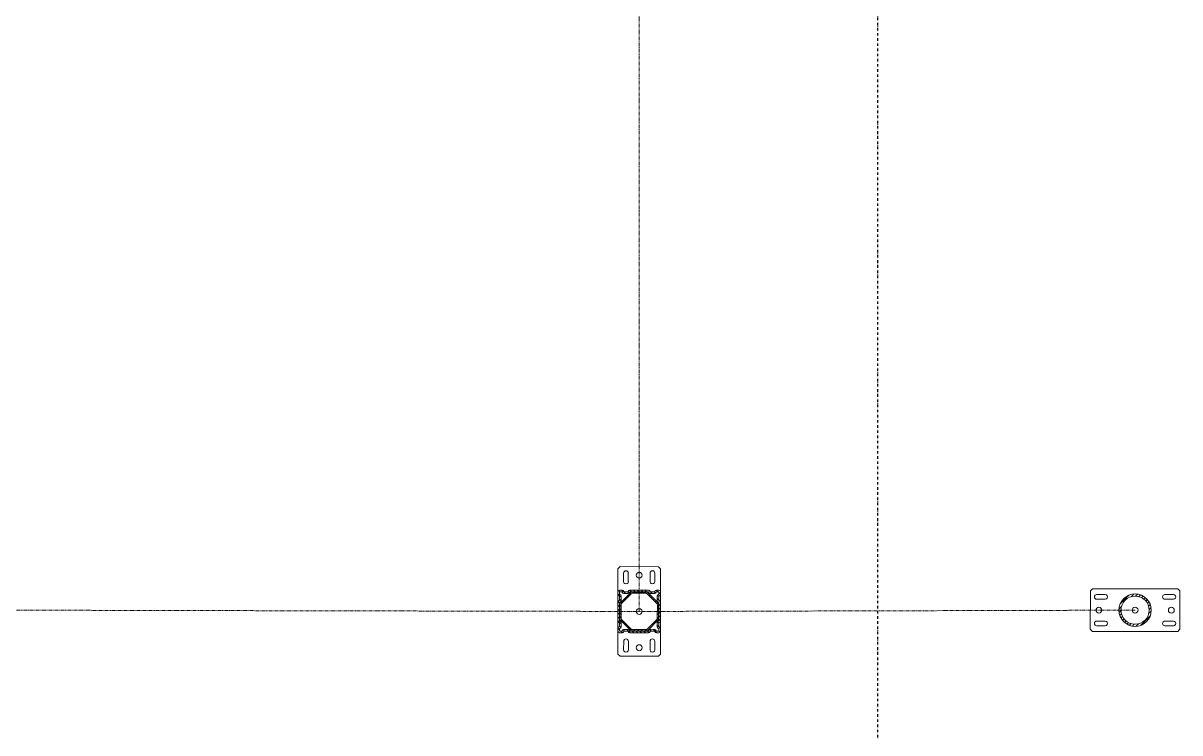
# Model space of a CAD drawing. Header units: millimetres. Extents: x 2179 to 44859, y 3478 to 159868.
# Drawn here: x 33066 to 35779, y 138556 to 140220 of the extents above; entities that cross this region are included whole.
import ezdxf

# ---------------------------------------------------------------- set-up
doc = ezdxf.new("R2010")
doc.units = ezdxf.units.MM
doc.linetypes.add('1_Čerchovaná 6_0mm', pattern=[12, 6, -3, 0, -3])
doc.linetypes.add('IMPORT-PHANTOM2', pattern=[14.732, 8.128, -1.524, 1.016, -1.524, 1.016, -1.524])
for name, color, linetype, lineweight in [('0-1', 7, 'IMPORT-PHANTOM2', 9), ('0-2', 7, 'Continuous', 9), ('2966-1_navrh dispozice stroju-HK_dwg-1', 7, 'Continuous', 9)]:
    doc.layers.add(name, color=color, linetype=linetype, lineweight=lineweight)
doc.layers.add('S-GRID-1', color=9, linetype='1_Čerchovaná 6_0mm', lineweight=25, true_color=0x808080)

# ---------------------------------------------------------------- blocks, each defined once
blk = doc.blocks.new('2966-1_navrh dispozice stroju-HK_dwg__X1478-903053-1NP _ stroje - KOTVÍCÍ BODY')
at = {"layer": '0-2'}
for p, q in [((-15814.4, 19557.4), (-15818.3, 19561.4)), ((-15806.7, 19558.8), (-15811.3, 19563.3)), ((-15796.8, 19557.8), (-15802.7, 19563.7)), ((-15769.5, 19539.5), (-15791.4, 19561.4)), ((-15836.6, 19534.7), (-15840.6, 19538.7)), ((-15834, 19541.1), (-15837.7, 19544.8)), ((-15830.5, 19546.6), (-15834, 19550.1)), ((-15826, 19551.1), (-15829.6, 19554.6)), ((-15820.7, 19554.7), (-15824.4, 19558.4)), ((-15767.1, 19528.1), (-15773, 19534)), ((-15836.4, 19516.5), (-15842.6, 19522.8)), ((-15837.8, 19527), (-15842.4, 19531.5)), ((-15819.9, 19491.1), (-15839.8, 19511)), ((-15772.4, 19506.5), (-15776.1, 19510.2)), ((-15769.5, 19512.5), (-15773.5, 19516.5)), ((-15767.5, 19519.5), (-15772.1, 19524.1)), ((-15808.1, 19488.3), (-15814.3, 19494.5)), ((-15799.3, 19488.5), (-15803.9, 19493)), ((-15792.2, 19490.3), (-15796.1, 19494.3)), ((-15786, 19493.2), (-15789.7, 19496.8)), ((-15780.7, 19496.8), (-15784.3, 19500.4)), ((-15776.2, 19501.3), (-15779.7, 19504.8))]:
    blk.add_line(p, q, dxfattribs=at)
blk = doc.blocks.new('2966-1_navrh dispozice stroju-HK_dwg__X1498-903073-1NP _ stroje - KOTVÍCÍ BODY')
at = {"layer": '0-2'}
for p, q in [((-15829.2, 18395.8), (-15831.3, 18397.9)), ((-15824.7, 18400.3), (-15826.8, 18402.4)), ((-15820.1, 18404.7), (-15822.3, 18406.9)), ((-15811.9, 18405.4), (-15814.9, 18408.4)), ((-15802.9, 18405.4), (-15805.9, 18408.4)), ((-15793.9, 18405.4), (-15796.9, 18408.4)), ((-15784.7, 18405.2), (-15787.9, 18408.4)), ((-15844.4, 18375.1), (-15847.4, 18378.1)), ((-15844.4, 18366.1), (-15847.4, 18369.1)), ((-15842.6, 18382.3), (-15844.8, 18384.4)), ((-15838.1, 18386.8), (-15840.3, 18388.9)), ((-15833.7, 18391.3), (-15835.8, 18393.4)), ((-15756.4, 18376.9), (-15759.6, 18380.1)), ((-15756.4, 18367.9), (-15759.4, 18370.9)), ((-15844.4, 18357.1), (-15847.4, 18360.1)), ((-15844.4, 18348.2), (-15847.4, 18351.2)), ((-15762.4, 18338.1), (-15764.6, 18340.2)), ((-15758, 18342.5), (-15760.1, 18344.7)), ((-15756.4, 18358.9), (-15759.4, 18361.9)), ((-15756.4, 18350), (-15759.4, 18353)), ((-15813.7, 18317.4), (-15816.7, 18320.4)), ((-15804.7, 18317.4), (-15807.7, 18320.4)), ((-15795.7, 18317.4), (-15798.7, 18320.4)), ((-15786.7, 18317.4), (-15789.7, 18320.4)), ((-15780.4, 18320.1), (-15782.5, 18322.2)), ((-15775.9, 18324.6), (-15778, 18326.7)), ((-15771.4, 18329.1), (-15773.6, 18331.2)), ((-15766.9, 18333.6), (-15769.1, 18335.7))]:
    blk.add_line(p, q, dxfattribs=at)
blk = doc.blocks.new('2966-1_navrh dispozice stroju-HK_dwg__X1499-903074-1NP _ stroje - KOTVÍCÍ BODY')
at = {"layer": '0-2'}
for p, q in [((-15851.9, 18403.3), (-15847.9, 18407.3)), ((-15847.9, 18398.3), (-15844.8, 18401.5)), ((-15846.3, 18408.9), (-15842.3, 18412.9)), ((-15840.4, 18405.8), (-15837.3, 18409)), ((-15832.3, 18404.9), (-15828.3, 18409)), ((-15827.7, 18409.6), (-15824.4, 18412.9)), ((-15819.3, 18408.9), (-15815.3, 18412.9)), ((-15810.4, 18408.9), (-15806.4, 18412.9)), ((-15801.4, 18408.9), (-15797.4, 18412.9)), ((-15792.4, 18408.9), (-15788.4, 18412.9)), ((-15783.4, 18408.9), (-15779.5, 18412.9)), ((-15777.9, 18405.5), (-15774.4, 18408.9)), ((-15769.5, 18404.9), (-15761.5, 18412.9)), ((-15759.9, 18396.6), (-15751.9, 18404.6)), ((-15756.6, 18408.9), (-15753.4, 18412)), ((-15851.9, 18376.4), (-15847.9, 18380.4)), ((-15851.9, 18367.4), (-15847.9, 18371.4)), ((-15851.8, 18385.4), (-15848.6, 18388.7)), ((-15848, 18389.3), (-15843.9, 18393.4)), ((-15759.7, 18387.8), (-15755.9, 18391.6)), ((-15755.9, 18382.6), (-15752.2, 18386.3)), ((-15755.9, 18373.6), (-15751.9, 18377.6)), ((-15755.9, 18364.6), (-15751.9, 18368.6)), ((-15851.9, 18358.4), (-15847.9, 18362.4)), ((-15851.9, 18349.5), (-15847.9, 18353.5)), ((-15851.8, 18340.5), (-15847.9, 18344.5)), ((-15759.9, 18333.7), (-15751.9, 18341.7)), ((-15755.9, 18355.6), (-15751.9, 18359.6)), ((-15755.9, 18346.7), (-15751.9, 18350.7)), ((-15851.9, 18322.5), (-15843.9, 18330.5)), ((-15851, 18314.4), (-15847.8, 18317.6)), ((-15847.9, 18335.5), (-15844.4, 18339)), ((-15843.5, 18312.9), (-15835.5, 18320.9)), ((-15830.5, 18316.9), (-15826.7, 18320.8)), ((-15825.2, 18313.3), (-15821.5, 18316.9)), ((-15816.6, 18312.9), (-15812.6, 18316.9)), ((-15807.6, 18312.9), (-15803.6, 18316.9)), ((-15798.6, 18312.9), (-15794.6, 18316.9)), ((-15789.6, 18312.9), (-15785.6, 18316.9)), ((-15780.6, 18312.9), (-15772.6, 18320.9)), ((-15767.7, 18316.9), (-15764.1, 18320.5)), ((-15762.6, 18313.1), (-15758.7, 18316.9)), ((-15759.5, 18325.1), (-15755.9, 18328.7)), ((-15755.9, 18319.7), (-15752, 18323.6))]:
    blk.add_line(p, q, dxfattribs=at)
blk = doc.blocks.new('2966-1_navrh dispozice stroju-HK_dwg-867852-1NP _ stroje - KOTVÍCÍ BODY')
at = {"layer": '0-1'}
blk.add_line((-3486.3, 24877.8), (-4082.9, 23879.4), dxfattribs=at)
at = {"layer": '0-1', "flags": 128}
blk.add_lwpolyline([(-12082, 28687.7), (-4082.9, 23879.4), (-4858.3, 22595.4), (-12854.8, 27402.1), (-12082, 28687.7), (-11482.8, 29684.5)], dxfattribs=at)
at = {"layer": '0-2'}
for p, q in [((-3481.6, 24956.6), (-3471.3, 24973.7)), ((-3461.8, 24968), (-3472.1, 24950.9)), ((-3428.4, 24924.6), (-3418.1, 24941.8)), ((-3408.7, 24936.1), (-3419, 24919)), ((-3564, 24819.4), (-3553.7, 24836.6)), ((-3544.3, 24830.9), (-3554.6, 24813.8)), ((-3510.9, 24787.5), (-3500.5, 24804.6)), ((-3491.1, 24799), (-3501.4, 24781.8)), ((-4141.3, 23957.1), (-4124.1, 23946.8)), ((-4129.8, 23937.4), (-4146.9, 23947.7)), ((-4108.6, 23926), (-4104.2, 23933.4)), ((-4105.6, 23923.3), (-4100.4, 23932)), ((-4105.1, 23939.7), (-4102.1, 23944.6)), ((-4101.3, 23938.2), (-4099.2, 23941.7)), ((-4097.8, 23942), (-4094.3, 23940)), ((-4092.2, 23934), (-4083.5, 23928.8)), ((-4089.5, 23937), (-4082.1, 23932.6)), ((-4077.3, 23929.7), (-4041.2, 23908)), ((-4173.2, 23903.9), (-4156.1, 23893.6)), ((-4137, 23886.5), (-4114.6, 23923.9)), ((-4133.2, 23885.1), (-4111.5, 23921.2)), ((-4113.1, 23917.6), (-4130.8, 23888.1)), ((-4111.1, 23915), (-4127.6, 23887.7)), ((-4077.3, 23927.7), (-4110.6, 23919.4)), ((-4077.7, 23924.5), (-4108.7, 23916.8)), ((-4047.4, 23907.6), (-4074.7, 23924.1)), ((-4044.8, 23909.6), (-4074.2, 23927.3)), ((-4037.8, 23874.2), (-4045.6, 23905.2)), ((-4034.6, 23873.8), (-4042.9, 23907.1)), ((-4039.1, 23902.1), (-4030.4, 23896.9)), ((-4036.4, 23905.1), (-4029, 23900.7)), ((-4161.7, 23884.2), (-4178.9, 23894.5)), ((-4140.5, 23872.9), (-4136.1, 23880.3)), ((-4137.5, 23870.2), (-4132.3, 23878.8)), ((-4131.2, 23885.1), (-4122.9, 23851.8)), ((-4128, 23884.6), (-4120.3, 23853.7)), ((-4028.4, 23888.7), (-4033.6, 23880)), ((-4025.3, 23886), (-4029.8, 23878.6)), ((-4024.1, 23897.8), (-4020.7, 23895.7)), ((-4020.3, 23894.3), (-4022.4, 23890.8)), ((-4016.4, 23893.1), (-4019.4, 23888.1)), ((-4004.1, 23874.7), (-3987, 23864.4)), ((-4149.5, 23865.8), (-4146.5, 23870.7)), ((-4145.5, 23864.6), (-4143.5, 23868)), ((-4141.7, 23861.1), (-4145.2, 23863.2)), ((-4129.5, 23853.8), (-4136.9, 23858.2)), ((-4126.8, 23856.8), (-4135.5, 23862)), ((-4088.6, 23829.2), (-4124.7, 23850.9)), ((-4121.1, 23849.3), (-4091.6, 23831.6)), ((-4118.5, 23851.2), (-4091.2, 23834.8)), ((-4054.7, 23843.9), (-4038.3, 23871.2)), ((-4032.7, 23873.8), (-4054.4, 23837.7)), ((-4052.8, 23841.3), (-4035.1, 23870.7)), ((-4028.9, 23872.4), (-4051.3, 23835)), ((-3992.7, 23854.9), (-4009.8, 23865.2)), ((-4088.6, 23831.1), (-4055.3, 23839.4)), ((-4088.1, 23834.3), (-4057.2, 23842.1)), ((-4076.4, 23821.8), (-4083.8, 23826.3)), ((-4073.7, 23824.9), (-4082.3, 23830.1)), ((-4064.6, 23820.6), (-4066.7, 23817.2)), ((-4060.3, 23835.6), (-4065.5, 23826.9)), ((-4057.3, 23832.9), (-4061.7, 23825.5)), ((-4036.1, 23821.5), (-4018.9, 23811.2)), ((-4068.1, 23816.8), (-4071.5, 23818.9)), ((-4060.8, 23819.2), (-4063.8, 23814.3)), ((-4024.6, 23801.8), (-4041.7, 23812.1))]:
    blk.add_line(p, q, dxfattribs=at)
at = {"layer": '0-2', "flags": 128}
for points in [[(-3477.7, 24989.2), (-3470.8, 24990.9), (-3393.7, 24944.6), (-3392, 24937.7), (-3495, 24766.3), (-3501.9, 24764.6), (-3579, 24811), (-3580.7, 24817.8)], [(-4074.2, 23815.9), (-4069.3, 23812.9), (-4023, 23785.1), (-4016.1, 23786.8), (-3969.8, 23863.9), (-3971.5, 23870.8), (-4017.8, 23898.6), (-4022.7, 23901.6), (-4038.5, 23911.1), (-4075.9, 23933.5), (-4091.6, 23943), (-4096.6, 23946), (-4142.9, 23973.8), (-4149.7, 23972.1), (-4196.1, 23895), (-4194.4, 23888.1), (-4148.1, 23860.3), (-4143.2, 23857.3), (-4127.4, 23847.8), (-4090, 23825.4)]]:
    blk.add_lwpolyline(points, close=True, dxfattribs=at)
at = {"layer": '0-2'}
for centre, radius in [((-3442.5, 24950.6), 7), ((-3486.3, 24877.8), 38), ((-3486.3, 24877.8), 33), ((-3486.3, 24877.8), 7), ((-3530.1, 24804.9), 7), ((-4155.8, 23923.2), 7), ((-4082.9, 23879.4), 7), ((-4010.1, 23835.6), 7)]:
    blk.add_circle(centre, radius, dxfattribs=at)
for centre, radius, start, end in [((-3466.5, 24970.9), 5.5, 328.9896, 148.9896), ((-3476.8, 24953.7), 5.5, 148.9896, 328.9896), ((-3413.4, 24938.9), 5.5, 328.9896, 148.9896), ((-3423.7, 24921.8), 5.5, 148.9896, 328.9896), ((-3549, 24833.7), 5.5, 328.9896, 148.9896), ((-3559.3, 24816.6), 5.5, 148.9896, 328.9896), ((-3495.8, 24801.8), 5.5, 328.9896, 148.9896), ((-3506.1, 24784.7), 5.5, 148.9896, 328.9896), ((-4144.1, 23952.4), 5.5, 58.9896, 238.9896), ((-4127, 23942.1), 5.5, 238.9896, 58.9896), ((-4101.7, 23937.6), 4, 148.9896, 227.4527), ((-4105, 23933.9), 1, 328.9896, 47.4527), ((-4098.7, 23942.6), 4, 58.9896, 148.9896), ((-4100.4, 23937.7), 1, 148.9896, 227.4527), ((-4103.8, 23934), 4, 328.9896, 47.4527), ((-4098.3, 23941.2), 1, 58.9896, 148.9896), ((-4094.9, 23939.1), 1, 340.5266, 58.9896), ((-4090.1, 23937.4), 4, 160.5266, 238.9896), ((-4093.7, 23939.6), 4, 340.5266, 58.9896), ((-4089, 23937.9), 1, 160.5266, 238.9896), ((-4081.5, 23932.2), 4, 238.9896, 317.4527), ((-4081.6, 23933.5), 1, 238.9896, 317.4527), ((-4077.9, 23930.1), 4, 58.9896, 137.4527), ((-4077.8, 23928.9), 1, 58.9896, 137.4527), ((-4176, 23899.2), 5.5, 58.9896, 238.9896), ((-4111.1, 23921.8), 4, 70.5266, 148.9896), ((-4109.7, 23915.6), 4, 103.9896, 148.9896), ((-4110.7, 23920.7), 1, 70.5266, 148.9896), ((-4107.7, 23912.9), 4, 103.9896, 148.9896), ((-4109, 23925.4), 4, 250.5266, 328.9896), ((-4109.5, 23926.5), 1, 250.5266, 328.9896), ((-4076.8, 23920.7), 4, 58.9896, 103.9896), ((-4076.3, 23923.9), 4, 58.9896, 103.9896), ((-4049.4, 23904.2), 4, 13.9896, 58.9896), ((-4046.8, 23906.1), 4, 13.9896, 58.9896), ((-4041.7, 23907.2), 1, 340.5266, 58.9896), ((-4037, 23905.5), 4, 160.5266, 238.9896), ((-4040.6, 23907.6), 4, 340.5266, 58.9896), ((-4035.8, 23906), 1, 160.5266, 238.9896), ((-4024.8, 23898.2), 4, 58.9896, 137.4527), ((-4158.9, 23888.9), 5.5, 238.9896, 58.9896), ((-4133.6, 23884.5), 4, 148.9896, 227.4527), ((-4137, 23880.8), 1, 328.9896, 47.4527), ((-4132.4, 23884.6), 1, 148.9896, 227.4527), ((-4135.7, 23880.9), 4, 328.9896, 47.4527), ((-4127.4, 23886.1), 4, 148.9896, 193.9896), ((-4124.2, 23885.6), 4, 148.9896, 193.9896), ((-4030.1, 23878), 4, 148.9896, 227.4527), ((-4033.5, 23874.3), 1, 328.9896, 47.4527), ((-4028.3, 23900.3), 4, 238.9896, 317.4527), ((-4028.9, 23878.1), 1, 148.9896, 227.4527), ((-4032.3, 23874.4), 4, 328.9896, 47.4527), ((-4028.5, 23901.5), 1, 238.9896, 317.4527), ((-4024.9, 23886.6), 4, 70.5266, 148.9896), ((-4024.7, 23896.9), 1, 58.9896, 137.4527), ((-4024.5, 23885.5), 1, 70.5266, 148.9896), ((-4022.8, 23890.2), 4, 250.5266, 328.9896), ((-4023.3, 23891.3), 1, 250.5266, 328.9896), ((-4021.2, 23894.8), 1, 328.9896, 58.9896), ((-4019.8, 23895.2), 4, 328.9896, 58.9896), ((-4007, 23869.9), 5.5, 58.9896, 238.9896), ((-4146.1, 23863.7), 4, 148.9896, 238.9896), ((-4143.1, 23868.7), 4, 70.5266, 148.9896), ((-4144.7, 23864.1), 1, 148.9896, 238.9896), ((-4142.6, 23867.5), 1, 70.5266, 148.9896), ((-4141.1, 23860.7), 4, 238.9896, 317.4527), ((-4140.9, 23872.2), 4, 250.5266, 328.9896), ((-4141.4, 23873.4), 1, 250.5266, 328.9896), ((-4141.2, 23862), 1, 238.9896, 317.4527), ((-4137.5, 23858.6), 4, 58.9896, 137.4527), ((-4137.4, 23857.3), 1, 58.9896, 137.4527), ((-4130, 23852.9), 1, 340.5266, 58.9896), ((-4125.3, 23851.2), 4, 160.5266, 238.9896), ((-4128.9, 23853.4), 4, 340.5266, 58.9896), ((-4124.2, 23851.7), 1, 160.5266, 238.9896), ((-4119.1, 23852.7), 4, 193.9896, 238.9896), ((-4116.4, 23854.7), 4, 193.9896, 238.9896), ((-4041.7, 23873.3), 4, 328.9896, 13.9896), ((-4038.5, 23872.8), 4, 328.9896, 13.9896), ((-3989.8, 23859.6), 5.5, 238.9896, 58.9896), ((-4089.6, 23835), 4, 238.9896, 283.9896), ((-4089.1, 23838.2), 4, 238.9896, 283.9896), ((-4088, 23828.8), 4, 238.9896, 317.4527), ((-4088.1, 23830), 1, 238.9896, 317.4527), ((-4084.4, 23826.6), 4, 58.9896, 137.4527), ((-4084.3, 23825.4), 1, 58.9896, 137.4527), ((-4076.9, 23821), 1, 340.5266, 58.9896), ((-4072.2, 23819.3), 4, 160.5266, 238.9896), ((-4075.7, 23821.4), 4, 340.5266, 58.9896), ((-4062.1, 23824.8), 4, 148.9896, 227.4527), ((-4065.5, 23821.2), 1, 328.9896, 47.4527), ((-4060.8, 23825), 1, 148.9896, 227.4527), ((-4064.2, 23821.3), 4, 328.9896, 47.4527), ((-4056.9, 23833.5), 4, 70.5266, 148.9896), ((-4056.4, 23832.3), 1, 70.5266, 148.9896), ((-4058.2, 23845.9), 4, 283.9896, 328.9896), ((-4054.7, 23837.1), 4, 250.5266, 328.9896), ((-4055.2, 23838.2), 1, 250.5266, 328.9896), ((-4056.2, 23843.3), 4, 283.9896, 328.9896), ((-4038.9, 23816.8), 5.5, 58.9896, 238.9896), ((-4071, 23819.8), 1, 160.5266, 238.9896), ((-4067.2, 23816.3), 4, 238.9896, 328.9896), ((-4067.6, 23817.7), 1, 238.9896, 328.9896), ((-4021.8, 23806.5), 5.5, 238.9896, 58.9896)]:
    blk.add_arc(centre, radius, start, end, dxfattribs=at)
at = {"rotation": 328.989640494807}
for name in ['2966-1_navrh dispozice stroju-HK_dwg__X1478-903053-1NP _ stroje - KOTVÍCÍ BODY', '2966-1_navrh dispozice stroju-HK_dwg__X1499-903074-1NP _ stroje - KOTVÍCÍ BODY', '2966-1_navrh dispozice stroju-HK_dwg__X1498-903073-1NP _ stroje - KOTVÍCÍ BODY']:
    blk.add_blockref(name, (0, 0), dxfattribs=at)

msp = doc.modelspace()

# ---------------------------------------------------------------- linework, layer by layer
at = {"layer": 'S-GRID-1'}
msp.add_line((35069.8, 158068.3), (35069.8, 120650.8), dxfattribs=at)

# ---------------------------------------------------------------- block references
at = {"layer": '2966-1_navrh dispozice stroju-HK_dwg-1', "rotation": 301.0103595051954}
msp.add_blockref('2966-1_navrh dispozice stroju-HK_dwg-867852-1NP _ stroje - KOTVÍCÍ BODY', (16148.3, 123038.5), dxfattribs=at)

doc.saveas('drawing.dxf')
